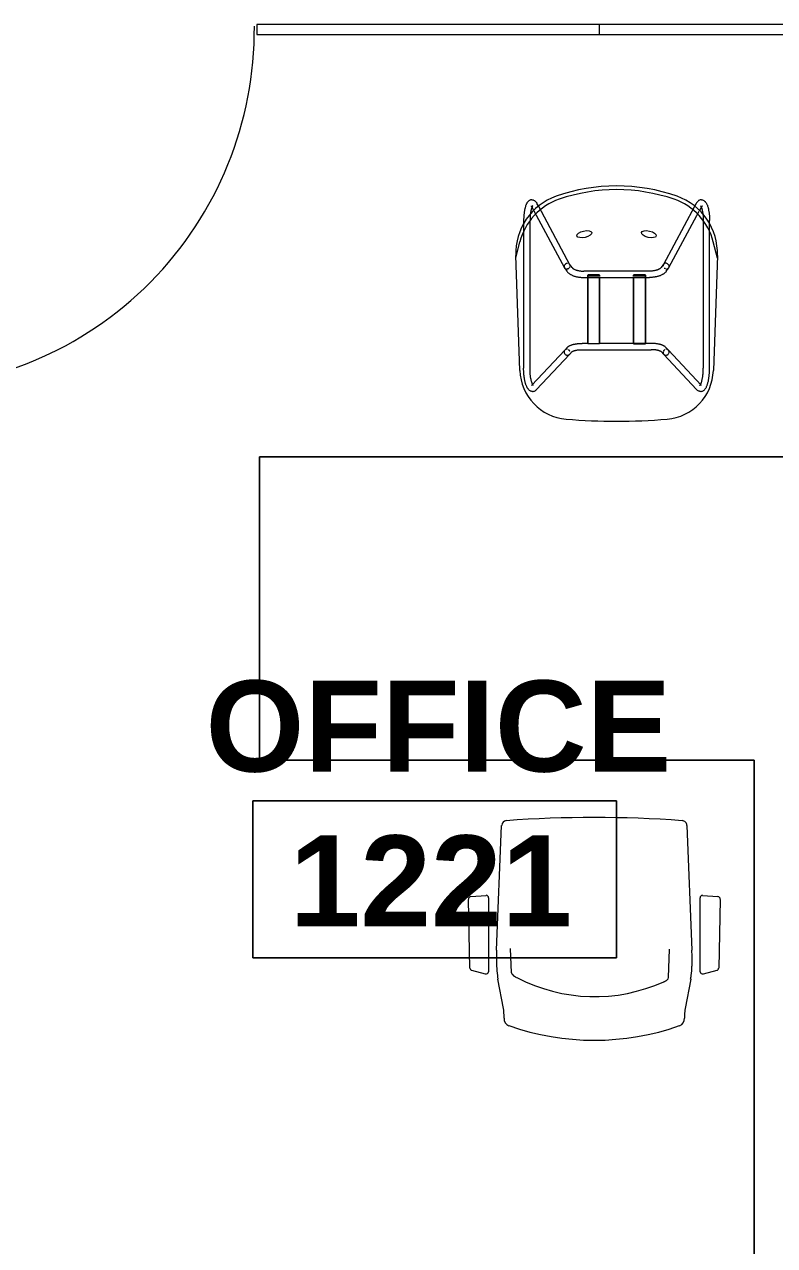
# Model space of a CAD drawing. Header units: inches. Extents: x -326 to 986, y -79 to 1436.
# Drawn here: x 37.3 to 111.5, y 11.6 to 132.3 of the extents above; entities that cross this region are included whole.
import ezdxf

# ---------------------------------------------------------------- set-up
doc = ezdxf.new("R2010")
doc.units = ezdxf.units.IN
doc.header["$LTSCALE"] = 48
doc.header["$MEASUREMENT"] = 0
for name, color, linetype, lineweight in [('A-AREA-IDEN', 1, 'Continuous', 9), ('A-DOOR', 8, 'Continuous', 13), ('A-GLAZ-CURT', 8, 'Continuous', 9), ('I-FURN', 47, 'Continuous', 9)]:
    doc.layers.add(name, color=color, linetype=linetype, lineweight=lineweight)
doc.styles.add('Swis721 Lt BT_B', font='', dxfattribs={"height": 9})
doc.styles.get('Swis721 Lt BT_B').set_extended_font_data('Swis721 Lt BT', bold=True)

# ---------------------------------------------------------------- blocks, each defined once
blk = doc.blocks.new('Furniture 18 - Furniture 2-8207040-Level XX  POWER _ SIGNAL NEW')
at = {"layer": 'I-FURN'}
for p, q in [((133.73, 90.77), (117.73, 90.77)), ((117.73, 90.77), (117.73, 89.59)), ((117.73, 89.59), (117.73, 90.77)), ((117.73, 90.77), (133.73, 90.77)), ((133.73, -12.41), (133.73, 90.77)), ((133.73, 90.77), (133.73, -12.41)), ((117.73, 89.59), (60.57, 89.59)), ((60.57, 89.59), (60.57, 59.59)), ((60.57, 59.59), (60.57, 89.59)), ((60.57, 89.59), (117.73, 89.59)), ((60.57, 59.59), (109.51, 59.59)), ((109.51, 59.59), (60.57, 59.59)), ((109.51, 59.59), (109.51, -12.41)), ((109.51, -12.41), (109.51, 59.59)), ((109.51, -12.41), (133.73, -12.41)), ((133.73, -12.41), (109.51, -12.41))]:
    blk.add_line(p, q, dxfattribs=at)
blk = doc.blocks.new('Haworth_Chair_Very-Perforated Conference - Arms-7937587-Level XX  POWER _ SIGNAL NEW')
at = {"layer": 'I-FURN'}
for p, q in [((-9.66, -3.1), (-9.17, 9.25)), ((9.17, 9.25), (9.66, -3.1)), ((-12.31, -4.88), (-12.46, 1.93)), ((-12.22, 2.2), (-10.7, 2.33)), ((-10.47, 2.08), (-10.47, -5.24)), ((10.47, -5.24), (10.47, 2.08)), ((10.7, 2.33), (12.22, 2.2)), ((12.46, 1.93), (12.31, -4.88)), ((-8.18, -5.32), (-8.28, -2.93)), ((7.35, -5.81), (7.45, -3)), ((-10.78, -5.45), (-12.13, -5.09)), ((-8.99, -8.85), (-9.54, -5.95)), ((9.54, -5.95), (8.99, -8.85)), ((12.13, -5.09), (10.78, -5.45)), ((-8.92, -9.82), (-8.93, -9.49)), ((8.93, -9.49), (8.92, -9.82))]:
    blk.add_line(p, q, dxfattribs=at)
for centre, radius, start, end in [((-8.7, 9.25), 0.465, 90, 180), ((0, -107.25), 117.28, 85.7439, 94.2561), ((8.7, 9.25), 0.465, 0, 90.1415), ((-12.2, 1.95), 0.26, 94.7236, 183.2764), ((-10.72, 2.08), 0.254, 359.9835, 85.1214), ((10.72, 2.08), 0.254, 94.8786, 180.0165), ((12.2, 1.95), 0.26, 356.7236, 85.2764), ((14.88, -4.07), 24.56, 177.734, 181.396), ((-14.88, -4.07), 24.56, 358.604, 2.266), ((-1.67, -4.48), 8, 181.396, 188.0632), ((1.67, -4.48), 8, 351.9368, 358.604), ((-12.06, -4.84), 0.253, 189.3587, 255.0149), ((-10.72, -5.2), 0.251, 255.0149, 352.3147), ((-1.67, -4.48), 8, 188.0632, 190.6423), ((-7.9, -5.31), 0.279, 182.2861, 236.5267), ((-7.07, -4.46), 1.47, 227.5862, 244.4489), ((0.03, 8.86), 16.55, 242.3132, 294.4119), ((6.23, -4.53), 1.8, 290.6312, 303.4353), ((7.07, -5.79), 0.28, 303.4353, 356.5647), ((1.67, -4.48), 8, 349.3577, 351.9368), ((10.72, -5.2), 0.251, 187.6853, 284.9851), ((12.06, -4.84), 0.253, 284.9851, 350.6413), ((-12.59, -9.53), 3.66, 0.5592, 10.6423), ((12.59, -9.53), 3.66, 169.3577, 179.4408), ((-8.2, -9.88), 0.726, 175.2058, 250.5697), ((0, 13.38), 25.38, 250.5697, 289.4303), ((8.2, -9.88), 0.726, 289.4303, 4.7942)]:
    blk.add_arc(centre, radius, start, end, dxfattribs=at)
blk = doc.blocks.new('HighTower_Eyes_Guest - HighTower_Eyes_Guest-V27-Level XX  POWER _ SIGNAL NEW')
at = {"layer": 'I-FURN'}
for p, q in [((-8.38, 8.72), (-5.12, 5.24)), ((-8.31, 9.33), (-8.25, 9.33)), ((-8.25, 8.73), (-8.25, 8.72)), ((-4.67, 5.67), (-7.92, 9.15)), ((7.92, 9.15), (4.67, 5.67)), ((5.12, 5.24), (8.38, 8.72)), ((8.25, 8.73), (8.25, 8.72)), ((9.03, 8.5), (9.04, 8.43)), ((-9.98, -4.11), (-9.58, 7.25)), ((9.17, 7.68), (9.17, 7.62)), ((9.58, 7.25), (9.98, -4.11)), ((-9.2, 7.02), (-9.2, -7.23)), ((-8.57, -7.57), (-8.57, 7.02)), ((8.57, 7.02), (8.57, -7.57)), ((9.2, -7.19), (9.2, 7.02)), ((-5.13, 5.25), (-4.85, 4.95)), ((-4.4, 5.38), (-4.67, 5.67)), ((3.42, 5.2), (-3.42, 5.2)), ((4.67, 5.67), (4.4, 5.38)), ((4.85, 4.95), (5.13, 5.25)), ((-3.42, 4.58), (-2.86, 4.58)), ((-1.68, 4.61), (-2.86, 4.61)), ((-2.86, 4.61), (-2.86, 4.59)), ((-2.86, 4.6), (-1.68, 4.6)), ((-2.86, 4.58), (-2.86, 4.6)), ((-2.86, 3.53), (-2.86, 4.6)), ((-2.86, 4.59), (-2.86, 4.58)), ((-2.86, 4.58), (-2.86, 3.07)), ((-1.68, 4.59), (-1.68, 4.61)), ((-1.68, 4.6), (-1.68, 4.58)), ((-1.68, 4.6), (-1.68, 3.53)), ((-1.68, 4.58), (-1.68, 4.59)), ((-1.68, 4.58), (1.68, 4.58)), ((-1.68, 3.07), (-1.68, 4.58)), ((1.68, 4.59), (1.68, 4.61)), ((1.68, 4.61), (2.86, 4.61)), ((1.68, 3.53), (1.68, 4.6)), ((1.68, 4.6), (1.68, 4.58)), ((2.86, 4.6), (1.68, 4.6)), ((1.68, 4.58), (1.68, 4.59)), ((1.68, 4.58), (1.68, 3.07)), ((2.86, 4.61), (2.86, 4.59)), ((2.86, 4.58), (2.86, 4.6)), ((2.86, 4.6), (2.86, 3.53)), ((2.86, 4.59), (2.86, 4.58)), ((2.86, 4.58), (3.42, 4.58)), ((2.86, 3.07), (2.86, 4.58)), ((3.54, 4.58), (3.49, 4.58)), ((3.76, 4.59), (3.7, 4.59)), ((3.96, 4.61), (3.91, 4.61)), ((-2.86, 3.21), (-2.86, 3.53)), ((-2.86, -1.43), (-2.86, 3.21)), ((-2.86, 3.07), (-2.86, 1.82)), ((-1.68, 3.53), (-1.68, 3.21)), ((-1.68, 3.21), (-1.68, -1.43)), ((-1.68, 1.82), (-1.68, 3.07)), ((1.68, 3.21), (1.68, 3.53)), ((1.68, -1.43), (1.68, 3.21)), ((1.68, 3.07), (1.68, 1.82)), ((2.86, 3.53), (2.86, 3.21)), ((2.86, 3.21), (2.86, -1.43)), ((2.86, 1.82), (2.86, 3.07)), ((-2.86, 1.82), (-2.86, 0.75)), ((-1.68, 0.75), (-1.68, 1.82)), ((1.68, 1.82), (1.68, 0.75)), ((2.86, 0.75), (2.86, 1.82)), ((-2.86, 0.75), (-2.86, -0.38)), ((-1.68, -0.38), (-1.68, 0.75)), ((1.68, 0.75), (1.68, -0.38)), ((2.86, -0.38), (2.86, 0.75)), ((-2.86, -0.38), (-2.86, -1.94)), ((-1.68, -1.94), (-1.68, -0.38)), ((1.68, -0.38), (1.68, -1.95)), ((2.86, -1.94), (2.86, -0.38)), ((-3.58, -1.96), (-3.51, -1.95)), ((3.25, -1.94), (-3.25, -1.94)), ((-2.86, -1.76), (-2.86, -1.43)), ((-2.86, -1.96), (-2.86, -1.76)), ((-2.86, -1.99), (-2.86, -2.03)), ((-2.86, -2.03), (-2.86, -1.99)), ((-2.86, -2.04), (-2.86, -2.1)), ((-2.86, -2.1), (-2.86, -2.04)), ((-2.86, -2.17), (-2.86, -2.1)), ((-2.86, -2.12), (-2.86, -2.17)), ((-1.68, -2.12), (-2.86, -2.12)), ((-1.68, -2.22), (-2.86, -2.22)), ((-1.68, -1.43), (-1.68, -1.76)), ((-1.68, -1.76), (-1.68, -1.96)), ((-1.68, -2.04), (-1.68, -2.09)), ((-1.68, -2.09), (-1.68, -2.04)), ((-1.68, -2.1), (-1.68, -2.16)), ((1.68, -1.55), (1.68, -1.43)), ((1.68, -1.76), (1.68, -1.55)), ((1.68, -1.96), (1.68, -1.76)), ((1.68, -2.05), (1.68, -2.1)), ((1.68, -2.1), (1.68, -2.05)), ((1.68, -2.12), (1.68, -2.18)), ((1.68, -2.18), (1.68, -2.12)), ((2.86, -2.12), (1.68, -2.12)), ((2.86, -2.22), (1.68, -2.22)), ((2.86, -1.43), (2.86, -1.76)), ((2.86, -1.76), (2.86, -1.96)), ((2.86, -1.99), (2.86, -2.04)), ((2.86, -2.04), (2.86, -1.99)), ((2.86, -2.04), (2.86, -2.1)), ((2.86, -2.1), (2.86, -2.04)), ((2.86, -2.11), (2.86, -2.18)), ((2.86, -2.18), (2.86, -2.12)), ((3.58, -1.96), (3.51, -1.95)), ((3.9, -2.01), (3.83, -1.99)), ((4.78, -2.41), (4.74, -2.37)), ((-5.18, -2.92), (-8.18, -8.49)), ((-7.71, -8.96), (-4.63, -3.21)), ((-4.92, -2.56), (-5.16, -2.9)), ((-4.65, -3.26), (-4.41, -2.93)), ((-3.46, -2.58), (-3.41, -2.57)), ((-3.25, -2.57), (3.25, -2.57)), ((4.41, -2.93), (4.65, -3.26)), ((4.62, -3.2), (7.71, -8.96)), ((5.16, -2.9), (4.92, -2.56)), ((8.2, -8.54), (5.17, -2.9)), ((-9.97, -3.84), (-9.57, -5.45)), ((9.97, -3.84), (9.57, -5.45)), ((-9.2, -7.23), (-9.2, -7.57)), ((9.2, -7.57), (9.2, -7.23)), ((-8.2, -8.54), (-8.43, -8.96)), ((-8.3, -9.03), (-8.3, -9.03)), ((-7.88, -9.26), (-7.71, -8.96)), ((7.71, -8.96), (7.88, -9.26)), ((8.43, -8.96), (8.2, -8.54)), ((8.3, -9.03), (8.3, -9.03))]:
    blk.add_line(p, q, dxfattribs=at)
at = {"layer": 'I-FURN', "flags": 128}
for points in [[(-8.9, 8.84), (-8.93, 8.79), (-8.95, 8.74), (-8.97, 8.68), (-8.99, 8.62), (-9.01, 8.56), (-9.03, 8.5), (-9.04, 8.43), (-9.06, 8.37), (-9.08, 8.3), (-9.09, 8.23), (-9.1, 8.16), (-9.12, 8.08), (-9.13, 8.01), (-9.14, 7.93), (-9.15, 7.86), (-9.16, 7.78), (-9.17, 7.7)], [(-8.32, 9.33), (-8.38, 9.33), (-8.45, 9.31), (-8.51, 9.29), (-8.56, 9.27), (-8.61, 9.24), (-8.65, 9.2), (-8.69, 9.16), (-8.73, 9.12), (-8.77, 9.08), (-8.8, 9.04), (-8.83, 8.99), (-8.85, 8.94), (-8.88, 8.9), (-8.9, 8.85)], [(-8.3, 8.66), (-8.31, 8.63), (-8.33, 8.6), (-8.34, 8.57), (-8.36, 8.53), (-8.37, 8.49), (-8.39, 8.45), (-8.4, 8.4), (-8.42, 8.35), (-8.43, 8.3), (-8.45, 8.25), (-8.46, 8.19), (-8.47, 8.13), (-8.48, 8.07), (-8.49, 8.01), (-8.51, 7.95), (-8.52, 7.88), (-8.52, 7.81)], [(-8.38, 8.73), (-8.38, 8.72), (-8.38, 8.72)], [(-8.26, 8.71), (-8.27, 8.7), (-8.29, 8.68), (-8.3, 8.66)], [(-8.25, 8.72), (-8.25, 8.72), (-8.26, 8.71)], [(-8.25, 9.33), (-8.19, 9.31), (-8.13, 9.29), (-8.07, 9.27), (-8.02, 9.24), (-7.98, 9.2), (-7.94, 9.16), (-7.92, 9.15)], [(8.31, 9.33), (8.25, 9.33), (8.19, 9.31), (8.13, 9.29), (8.07, 9.27), (8.02, 9.24), (7.98, 9.2), (7.94, 9.16), (7.92, 9.15)], [(8.25, 8.72), (8.25, 8.72), (8.26, 8.71)], [(8.26, 8.71), (8.27, 8.7), (8.29, 8.68), (8.3, 8.66)], [(8.3, 8.66), (8.31, 8.63), (8.33, 8.6), (8.34, 8.57), (8.36, 8.53), (8.37, 8.49), (8.39, 8.45), (8.4, 8.4), (8.42, 8.35), (8.43, 8.3), (8.45, 8.25), (8.46, 8.19)], [(8.32, 9.33), (8.38, 9.33), (8.45, 9.31), (8.51, 9.29), (8.56, 9.27), (8.61, 9.24)], [(8.38, 8.73), (8.38, 8.72), (8.38, 8.72)], [(8.61, 9.24), (8.65, 9.2), (8.69, 9.16), (8.73, 9.12), (8.77, 9.08), (8.8, 9.04)], [(8.8, 9.04), (8.83, 8.99), (8.85, 8.94), (8.88, 8.9), (8.9, 8.85)], [(8.9, 8.84), (8.93, 8.79), (8.95, 8.74), (8.97, 8.68), (8.99, 8.62), (9.01, 8.56), (9.03, 8.5)], [(-9.19, 7.46), (-9.19, 7.38), (-9.19, 7.29), (-9.2, 7.21), (-9.2, 7.13), (-9.2, 7.04), (-9.2, 7.02)], [(-9.17, 7.68), (-9.17, 7.62), (-9.18, 7.54), (-9.19, 7.46)], [(-8.56, 7.38), (-8.57, 7.3), (-8.57, 7.23), (-8.57, 7.15), (-8.57, 7.08), (-8.57, 7.02)], [(-8.53, 7.8), (-8.53, 7.74), (-8.54, 7.67), (-8.55, 7.6), (-8.55, 7.53), (-8.56, 7.45), (-8.56, 7.38)], [(8.46, 8.19), (8.47, 8.13), (8.48, 8.07), (8.49, 8.01), (8.51, 7.95), (8.52, 7.88), (8.52, 7.81)], [(8.53, 7.8), (8.53, 7.74), (8.54, 7.67), (8.55, 7.6), (8.55, 7.53), (8.56, 7.45), (8.56, 7.38), (8.57, 7.3), (8.57, 7.23), (8.57, 7.15)], [(9.04, 8.43), (9.06, 8.37), (9.08, 8.3), (9.09, 8.23), (9.1, 8.16)], [(9.1, 8.16), (9.12, 8.08), (9.13, 8.01), (9.14, 7.93), (9.15, 7.86), (9.16, 7.78), (9.17, 7.7)], [(9.17, 7.62), (9.18, 7.54), (9.19, 7.46)], [(9.19, 7.46), (9.19, 7.38), (9.19, 7.29), (9.2, 7.21), (9.2, 7.13), (9.2, 7.04), (9.2, 7.02)], [(8.57, 7.15), (8.57, 7.08), (8.57, 7.02)], [(-4.85, 4.95), (-4.82, 4.92), (-4.79, 4.89), (-4.76, 4.87), (-4.72, 4.85), (-4.69, 4.83), (-4.65, 4.81), (-4.62, 4.79), (-4.58, 4.77), (-4.54, 4.75), (-4.5, 4.74), (-4.46, 4.73), (-4.42, 4.71), (-4.38, 4.7), (-4.34, 4.69), (-4.29, 4.67), (-4.25, 4.66), (-4.2, 4.65), (-4.16, 4.64), (-4.11, 4.64), (-4.06, 4.63), (-4.01, 4.62), (-3.96, 4.61), (-3.91, 4.61), (-3.86, 4.6), (-3.81, 4.6), (-3.76, 4.59), (-3.7, 4.59), (-3.65, 4.58), (-3.6, 4.58), (-3.54, 4.58)], [(-4.4, 5.38), (-4.4, 5.38), (-4.39, 5.38)], [(-4.39, 5.38), (-4.38, 5.37), (-4.37, 5.37), (-4.36, 5.36), (-4.35, 5.35), (-4.33, 5.34), (-4.31, 5.33), (-4.29, 5.33), (-4.26, 5.32), (-4.24, 5.31), (-4.21, 5.3)], [(-4.21, 5.3), (-4.18, 5.29), (-4.15, 5.28), (-4.11, 5.27), (-4.08, 5.27), (-4.04, 5.26), (-4, 5.25), (-3.97, 5.24), (-3.93, 5.24), (-3.88, 5.23), (-3.84, 5.23), (-3.8, 5.22), (-3.76, 5.22), (-3.71, 5.21), (-3.67, 5.21), (-3.62, 5.21), (-3.58, 5.21), (-3.53, 5.2), (-3.49, 5.2), (-3.44, 5.2), (-3.42, 5.2)], [(3.76, 5.22), (3.71, 5.21), (3.67, 5.21), (3.62, 5.21), (3.58, 5.21), (3.53, 5.2), (3.49, 5.2), (3.44, 5.2), (3.42, 5.2)], [(4.4, 5.38), (4.4, 5.38), (4.39, 5.38), (4.38, 5.37), (4.37, 5.37), (4.36, 5.36), (4.35, 5.35), (4.33, 5.34), (4.31, 5.33), (4.29, 5.33), (4.26, 5.32), (4.24, 5.31), (4.21, 5.3), (4.18, 5.29), (4.15, 5.28), (4.11, 5.27), (4.08, 5.27), (4.04, 5.26), (4, 5.25), (3.97, 5.24), (3.93, 5.24), (3.88, 5.23), (3.84, 5.23), (3.8, 5.22), (3.76, 5.22)], [(4.85, 4.95), (4.82, 4.92), (4.79, 4.89), (4.76, 4.87), (4.72, 4.85), (4.69, 4.83), (4.65, 4.81), (4.62, 4.79), (4.58, 4.77), (4.54, 4.75), (4.5, 4.74), (4.46, 4.73)], [(-3.54, 4.58), (-3.49, 4.58), (-3.44, 4.58), (-3.42, 4.58)], [(3.49, 4.58), (3.44, 4.58), (3.42, 4.58)], [(3.7, 4.59), (3.65, 4.58), (3.6, 4.58), (3.54, 4.58)], [(3.91, 4.61), (3.86, 4.6), (3.81, 4.6), (3.76, 4.59)], [(4.46, 4.73), (4.42, 4.71), (4.38, 4.7), (4.34, 4.69), (4.29, 4.67), (4.25, 4.66), (4.2, 4.65), (4.16, 4.64), (4.11, 4.64), (4.06, 4.63), (4.01, 4.62), (3.96, 4.61)], [(-4.92, -2.56), (-4.89, -2.52), (-4.86, -2.48), (-4.82, -2.44), (-4.78, -2.41), (-4.74, -2.37), (-4.7, -2.34), (-4.66, -2.31), (-4.61, -2.28)], [(-4.61, -2.28), (-4.56, -2.25), (-4.52, -2.22), (-4.47, -2.2), (-4.41, -2.17), (-4.36, -2.15), (-4.31, -2.12), (-4.25, -2.1), (-4.19, -2.08), (-4.14, -2.07), (-4.08, -2.05), (-4.02, -2.03)], [(-4.02, -2.03), (-3.96, -2.02), (-3.9, -2.01), (-3.83, -1.99), (-3.77, -1.98), (-3.71, -1.97)], [(-3.71, -1.97), (-3.64, -1.96), (-3.58, -1.96)], [(-3.51, -1.95), (-3.45, -1.95), (-3.38, -1.94), (-3.32, -1.94), (-3.25, -1.94)], [(3.51, -1.95), (3.45, -1.95), (3.38, -1.94), (3.32, -1.94), (3.25, -1.94)], [(3.83, -1.99), (3.77, -1.98), (3.71, -1.97), (3.64, -1.96), (3.58, -1.96)], [(4.74, -2.37), (4.7, -2.34), (4.66, -2.31), (4.61, -2.28), (4.56, -2.25), (4.52, -2.22), (4.47, -2.2), (4.41, -2.17), (4.36, -2.15), (4.31, -2.12), (4.25, -2.1), (4.19, -2.08), (4.14, -2.07), (4.08, -2.05), (4.02, -2.03), (3.96, -2.02), (3.9, -2.01)], [(4.92, -2.56), (4.89, -2.52), (4.86, -2.48), (4.82, -2.44), (4.78, -2.41)], [(-4.41, -2.93), (-4.4, -2.91), (-4.39, -2.9), (-4.38, -2.89), (-4.36, -2.87), (-4.34, -2.85), (-4.32, -2.84), (-4.3, -2.82), (-4.28, -2.8), (-4.25, -2.79), (-4.22, -2.77), (-4.19, -2.75), (-4.15, -2.74), (-4.12, -2.72), (-4.08, -2.71), (-4.04, -2.69), (-4, -2.68), (-3.96, -2.66), (-3.91, -2.65), (-3.87, -2.64), (-3.82, -2.63), (-3.77, -2.62), (-3.72, -2.61), (-3.67, -2.6), (-3.62, -2.59), (-3.57, -2.59), (-3.52, -2.58), (-3.46, -2.58)], [(-3.41, -2.57), (-3.36, -2.57), (-3.3, -2.57), (-3.25, -2.57)], [(4.15, -2.74), (4.12, -2.72), (4.08, -2.71), (4.04, -2.69), (4, -2.68), (3.96, -2.66), (3.91, -2.65), (3.87, -2.64), (3.82, -2.63), (3.77, -2.62), (3.72, -2.61), (3.67, -2.6), (3.62, -2.59), (3.57, -2.59), (3.52, -2.58), (3.46, -2.58), (3.41, -2.57), (3.36, -2.57), (3.3, -2.57), (3.25, -2.57)], [(4.41, -2.93), (4.4, -2.91), (4.39, -2.9), (4.38, -2.89), (4.36, -2.87), (4.34, -2.85), (4.32, -2.84), (4.3, -2.82), (4.28, -2.8), (4.25, -2.79), (4.22, -2.77), (4.19, -2.75), (4.15, -2.74)], [(-8.39, -9.63), (-8.45, -9.62), (-8.51, -9.61), (-8.57, -9.59), (-8.62, -9.57), (-8.67, -9.54), (-8.71, -9.5), (-8.75, -9.47), (-8.78, -9.43), (-8.81, -9.39), (-8.84, -9.35), (-8.87, -9.31), (-8.89, -9.27), (-8.91, -9.22), (-8.94, -9.18), (-8.96, -9.13), (-8.98, -9.08), (-9, -9.03), (-9.01, -8.98), (-9.03, -8.92), (-9.05, -8.87), (-9.06, -8.81), (-9.08, -8.75), (-9.09, -8.69), (-9.1, -8.63), (-9.11, -8.57), (-9.13, -8.5), (-9.14, -8.44), (-9.15, -8.37), (-9.16, -8.3), (-9.16, -8.24), (-9.17, -8.17), (-9.18, -8.09), (-9.18, -8.02), (-9.19, -7.95), (-9.19, -7.88), (-9.19, -7.81), (-9.2, -7.73), (-9.2, -7.66), (-9.2, -7.59), (-9.2, -7.57)], [(-8.55, -8.08), (-8.56, -8.03), (-8.56, -7.96), (-8.56, -7.9), (-8.57, -7.83), (-8.57, -7.77), (-8.57, -7.7), (-8.57, -7.64), (-8.57, -7.57), (-8.57, -7.57)], [(-8.54, -8.2), (-8.54, -8.15), (-8.55, -8.09)], [(-8.38, -8.88), (-8.4, -8.85), (-8.41, -8.81), (-8.42, -8.78), (-8.43, -8.74), (-8.45, -8.69), (-8.46, -8.65), (-8.47, -8.6), (-8.48, -8.55), (-8.49, -8.5), (-8.5, -8.44), (-8.51, -8.39), (-8.52, -8.33), (-8.53, -8.27), (-8.54, -8.21)], [(8.38, -8.88), (8.4, -8.85), (8.41, -8.81), (8.42, -8.78), (8.43, -8.74), (8.45, -8.69), (8.46, -8.65), (8.47, -8.6), (8.48, -8.55), (8.49, -8.5), (8.5, -8.44), (8.51, -8.39), (8.52, -8.33), (8.53, -8.27), (8.54, -8.21)], [(8.39, -9.63), (8.45, -9.62), (8.51, -9.61), (8.57, -9.59), (8.62, -9.57), (8.67, -9.54), (8.71, -9.5), (8.75, -9.47), (8.78, -9.43), (8.81, -9.39), (8.84, -9.35), (8.87, -9.31), (8.89, -9.27), (8.91, -9.22), (8.94, -9.18), (8.96, -9.13), (8.98, -9.08), (9, -9.03), (9.01, -8.98), (9.03, -8.92), (9.05, -8.87), (9.06, -8.81), (9.08, -8.75), (9.09, -8.69), (9.1, -8.63), (9.11, -8.57), (9.13, -8.5), (9.14, -8.44), (9.15, -8.37), (9.16, -8.3), (9.16, -8.24), (9.17, -8.17), (9.18, -8.09), (9.18, -8.02), (9.19, -7.95), (9.19, -7.88), (9.19, -7.81), (9.2, -7.73), (9.2, -7.66), (9.2, -7.59), (9.2, -7.57)], [(8.54, -8.2), (8.54, -8.15), (8.55, -8.09), (8.56, -8.03), (8.56, -7.96), (8.56, -7.9)], [(8.56, -7.9), (8.57, -7.83), (8.57, -7.77), (8.57, -7.7), (8.57, -7.64), (8.57, -7.57), (8.57, -7.57)], [(-8.47, -9.03), (-8.47, -9.03), (-8.46, -9.02), (-8.46, -9.01), (-8.45, -9), (-8.44, -8.98), (-8.43, -8.96)], [(-8.39, -9.63), (-8.32, -9.62), (-8.26, -9.61), (-8.21, -9.59), (-8.15, -9.57), (-8.11, -9.54), (-8.06, -9.5), (-8.03, -9.47), (-7.99, -9.43), (-7.96, -9.39), (-7.93, -9.35), (-7.91, -9.31), (-7.88, -9.27), (-7.88, -9.26)], [(-8.32, -9.01), (-8.32, -9), (-8.34, -8.98), (-8.35, -8.96), (-8.36, -8.94), (-8.37, -8.91), (-8.38, -8.88)], [(-8.3, -9.03), (-8.31, -9.02), (-8.32, -9.01)], [(8.39, -9.63), (8.32, -9.62), (8.26, -9.61), (8.21, -9.59), (8.15, -9.57), (8.11, -9.54), (8.06, -9.5), (8.03, -9.47), (7.99, -9.43), (7.96, -9.39), (7.93, -9.35), (7.91, -9.31), (7.88, -9.27), (7.88, -9.26)], [(8.3, -9.03), (8.31, -9.02), (8.32, -9.01)], [(8.32, -9.01), (8.32, -9), (8.34, -8.98), (8.35, -8.96), (8.36, -8.94), (8.37, -8.91), (8.38, -8.88)], [(8.47, -9.03), (8.47, -9.03), (8.46, -9.02), (8.46, -9.01), (8.45, -9), (8.44, -8.98), (8.43, -8.96)]]:
    blk.add_lwpolyline(points, dxfattribs=at)
at = {"layer": 'I-FURN'}
for centre, radius, start, end in [((0, -48.87), 61.14, 85.3163, 94.6837), ((-4.58, 7.08), 5, 94.6837, 178), ((4.58, 7.08), 5, 2, 85.3163), ((-3.98, -4.32), 6, 178, 250.5275), ((3.98, -4.32), 6, 289.4725, 2), ((-3.75, -4), 6, 194, 251.1082), ((3.75, -4), 6, 288.8918, 346), ((0, 6.94), 17.94, 250.5275, 289.4725), ((0, 6.94), 17.94, 250.5275, 289.4725), ((0, 6.94), 17.57, 251.1082, 288.8918)]:
    blk.add_arc(centre, radius, start, end, dxfattribs=at)
for centre, major_axis, ratio, start_param, end_param in [((-4.9, 5.46), (0.227, 0.214), 0.915808, 2.167109, 2.356945), ((-4.9, 5.46), (0.227, 0.214), 0.915808, 2.428908, 2.632137), ((-4.9, 5.45), (0.228, 0.213), 0.916448, 2.43874, 2.608271), ((-4.9, 5.45), (0.228, 0.213), 0.916448, 2.175608, 2.346472), ((-4.9, 5.46), (0.227, 0.214), 0.915808, 2.690708, 2.898951), ((-4.9, 5.45), (0.228, 0.213), 0.916448, 2.697325, 3.13187), ((-4.9, 5.46), (0.227, 0.214), 0.915808, 1.90531, 2.091125), ((-4.9, 5.45), (0.228, 0.213), 0.916448, 1.912584, 2.084672), ((-4.9, 5.46), (0.227, 0.214), 0.915808, 2.952507, 3.141593), ((-4.9, 5.46), (0.227, 0.214), 0.915808, 1.119912, 1.82653), ((-4.9, 5.46), (0.227, 0.214), 0.915808, 3.141593, 3.214307), ((-4.9, 5.45), (0.228, 0.213), 0.916448, 3.13187, 3.141593), ((-4.9, 5.46), (0.227, 0.214), 0.915808, 3.289597, 3.476106), ((-4.9, 5.45), (0.228, 0.213), 0.916448, 1.386162, 1.561074), ((-4.9, 5.45), (0.228, 0.213), 0.916448, 1.122377, 1.299274), ((-4.9, 5.45), (0.228, 0.213), 0.916448, 3.684418, 3.861128), ((-4.9, 5.46), (0.227, 0.214), 0.915808, 0.858112, 1.035719), ((-4.9, 5.45), (0.228, 0.213), 0.916448, 0.85768, 1.037475), ((-4.9, 5.45), (0.228, 0.213), 0.916448, 3.917268, 4.104054), ((-4.9, 5.46), (0.227, 0.214), 0.915808, 0.596313, 0.772256), ((-4.9, 5.45), (0.228, 0.213), 0.916448, 0.590929, 0.775676), ((-4.9, 5.46), (0.227, 0.214), 0.915808, 0.334513, 0.596313), ((-4.9, 5.45), (0.228, 0.213), 0.916448, 0.317986, 0.513876), ((-4.9, 5.45), (0.228, 0.213), 0.916448, 4.471424, 5.226265), ((-4.9, 5.45), (0.228, 0.213), 0.916448, 0, 0.252077), ((-4.9, 5.46), (0.227, 0.214), 0.915808, 6.0941, 6.355899), ((-4.9, 5.46), (0.227, 0.214), 0.915808, 4.785103, 5.278321), ((-4.9, 5.45), (0.228, 0.213), 0.916448, 6.011663, 6.283185), ((-4.9, 5.45), (0.228, 0.213), 0.916448, 5.766308, 5.982538), ((-4.9, 5.45), (0.228, 0.213), 0.916448, 5.524019, 5.708881), ((4.9, 5.45), (-0.228, 0.213), 0.916448, 1.05692, 1.808476), ((4.9, 5.45), (-0.228, 0.213), 0.916448, 6.031109, 6.554707), ((4.9, 5.46), (-0.227, 0.214), 0.915808, 0, 0.189085), ((4.9, 5.46), (-0.227, 0.214), 0.915808, 1.236283, 1.433525), ((4.9, 5.46), (-0.227, 0.214), 0.915808, 6.210471, 6.283185), ((4.9, 5.46), (-0.227, 0.214), 0.915808, 1.498082, 1.759882), ((4.9, 5.45), (-0.228, 0.213), 0.916448, 5.769309, 5.979921), ((4.9, 5.46), (-0.227, 0.214), 0.915808, 5.775508, 5.948672), ((4.9, 5.45), (-0.228, 0.213), 0.916448, 5.50751, 5.70291), ((4.9, 5.46), (-0.227, 0.214), 0.915808, 5.511438, 5.686873), ((4.9, 5.45), (-0.228, 0.213), 0.916448, 2.177595, 2.364128), ((4.9, 5.45), (-0.228, 0.213), 0.916448, 5.24571, 5.434476), ((4.9, 5.46), (-0.227, 0.214), 0.915808, 5.247927, 5.425073), ((4.9, 5.45), (-0.228, 0.213), 0.916448, 2.440623, 2.627717), ((4.9, 5.45), (-0.228, 0.213), 0.916448, 4.983911, 5.168812), ((4.9, 5.46), (-0.227, 0.214), 0.915808, 4.984498, 5.163274), ((4.9, 5.46), (-0.227, 0.214), 0.915808, 2.54528, 2.707622), ((4.9, 5.45), (-0.228, 0.213), 0.916448, 4.722112, 4.904368), ((4.9, 5.46), (-0.227, 0.214), 0.915808, 4.456985, 4.639675), ((4.9, 5.46), (-0.227, 0.214), 0.915808, 3.068879, 3.141593), ((4.9, 5.45), (-0.228, 0.213), 0.916448, 3.141593, 3.151315), ((4.9, 5.45), (-0.228, 0.213), 0.916448, 3.151315, 3.593723), ((4.9, 5.46), (-0.227, 0.214), 0.915808, 3.141593, 3.330678), ((4.9, 5.46), (-0.227, 0.214), 0.915808, 4.192335, 4.377876), ((4.9, 5.45), (-0.228, 0.213), 0.916448, 4.198513, 4.377029), ((4.9, 5.46), (-0.227, 0.214), 0.915808, 3.386445, 3.592477), ((4.9, 5.46), (-0.227, 0.214), 0.915808, 3.926452, 4.116076), ((4.9, 5.45), (-0.228, 0.213), 0.916448, 3.936713, 4.120187), ((4.9, 5.46), (-0.227, 0.214), 0.915808, 3.653056, 3.854277), ((4.9, 5.45), (-0.228, 0.213), 0.916448, 3.674914, 3.857016), ((-4.9, -3.07), (-0.275, 0.148), 0.846149, 6.063543, 8.316852), ((-4.91, -3.08), (-0.255, 0.181), 0.826969, 0.26926, 0.531059), ((-4.91, -3.08), (-0.255, 0.181), 0.826969, 0.531059, 0.792858), ((-4.91, -3.08), (-0.255, 0.181), 0.826969, 0, 0.00746), ((-4.91, -3.08), (-0.255, 0.181), 0.826969, 5.525085, 5.754636), ((-4.91, -3.08), (-0.255, 0.181), 0.826969, 5.082031, 5.243448), ((-4.9, -3.07), (-0.275, 0.148), 0.846149, 2.136552, 2.307557), ((-4.91, -3.08), (-0.255, 0.181), 0.826969, 4.719849, 4.91726), ((-4.9, -3.07), (-0.275, 0.148), 0.846149, 4.492747, 4.754546), ((-4.9, -3.07), (-0.275, 0.148), 0.846149, 2.398351, 2.590906), ((-4.9, -3.07), (-0.275, 0.148), 0.846149, 2.660151, 2.896492), ((-4.9, -3.07), (-0.275, 0.148), 0.846149, 2.92195, 3.141593), ((-4.91, -3.08), (-0.255, 0.181), 0.826969, 3.141593, 3.382773), ((-4.9, -3.07), (-0.275, 0.148), 0.846149, 3.141593, 3.18375), ((-4.91, -3.08), (-0.255, 0.181), 0.826969, 3.737682, 3.917238), ((-4.9, -3.07), (-0.275, 0.148), 0.846149, 3.19024, 3.369721), ((4.9, -3.05), (0.275, 0.148), 0.846149, 2.575837, 2.796189), ((4.9, -3.05), (0.275, 0.148), 0.846149, 2.92445, 3.361235), ((4.9, -3.05), (0.275, 0.148), 0.846149, 2.052238, 2.314038), ((4.91, -3.08), (0.255, 0.181), 0.826969, 2.900413, 3.141593), ((4.9, -3.05), (0.275, 0.148), 0.846149, 1.287619, 1.78679), ((4.91, -3.08), (0.255, 0.181), 0.826969, 1.301537, 1.534958), ((4.9, -3.05), (0.275, 0.148), 0.846149, 4.146633, 6.717117), ((4.91, -3.08), (0.255, 0.181), 0.826969, 1.039737, 1.201154), ((4.9, -3.05), (0.275, 0.148), 0.846149, 0.743241, 0.922887), ((4.91, -3.08), (0.255, 0.181), 0.826969, 0, 0.254339), ((4.91, -3.08), (0.255, 0.181), 0.826969, 6.275725, 6.283185), ((4.91, -3.08), (0.255, 0.181), 0.826969, 5.490327, 5.654906), ((4.91, -3.08), (0.255, 0.181), 0.826969, 5.752126, 5.946129)]:
    blk.add_ellipse(centre, major_axis=major_axis, ratio=ratio, start_param=start_param, end_param=end_param, dxfattribs=at)
for centre, major_axis in [((-3.19, -6.22), (-0.731, 0.169)), ((3.19, -6.22), (0.731, 0.169))]:
    blk.add_ellipse(centre, major_axis=major_axis, ratio=0.429347, dxfattribs=at)
blk = doc.blocks.new('System Panel - Glazed-8641681-Level XX  POWER _ SIGNAL NEW')
at = {"layer": 'A-GLAZ-CURT'}
for p, q in [((19.5, 1.75), (-19.5, 1.75)), ((-19.5, 1.75), (-19.5, 0.75)), ((19.5, 0.75), (19.5, 1.75)), ((-19.5, 0.75), (19.5, 0.75))]:
    blk.add_line(p, q, dxfattribs=at)
blk = doc.blocks.new('CW-Single Glass Door - Full Rail - Long Pull-8641682-Level XX  POWER _ SIGNAL NEW')
at = {"layer": 'A-DOOR'}
for p, q in [((-17.375, -1.25), (-17.75, -1.25)), ((-17.75, -1.25), (-17.75, -36.75)), ((-17.375, -36.75), (-17.375, -1.25)), ((-17.75, -36.75), (-17.375, -36.75))]:
    blk.add_line(p, q, dxfattribs=at)
blk.add_arc((-17.75, -1.25), 35.5, 270, 0.5, dxfattribs=at)
blk = doc.blocks.new('System Panel - Glazed-8643539-Level XX  POWER _ SIGNAL NEW')
at = {"layer": 'A-GLAZ-CURT'}
for p, q in [((16.95, 1.75), (-16.95, 1.75)), ((-16.95, 1.75), (-16.95, 0.75)), ((16.95, 0.75), (16.95, 1.75)), ((-16.95, 0.75), (16.95, 0.75))]:
    blk.add_line(p, q, dxfattribs=at)
blk = doc.blocks.new('Room Tag - Room Name and Number-3379422-Level XX  POWER _ SIGNAL NEW')
at = {"layer": 'A-AREA-IDEN'}
for p, q in [((-0.1881, -0.1636), (-0.1881, -0.0018)), ((-0.1881, -0.0018), (0.1869, -0.0018)), ((0.1869, -0.0018), (-0.1881, -0.0018)), ((-0.1881, -0.0018), (-0.1881, -0.1636)), ((0.1869, -0.0018), (0.1869, -0.1636)), ((0.1869, -0.1636), (0.1869, -0.0018)), ((0.1869, -0.1636), (-0.1881, -0.1636)), ((-0.1881, -0.1636), (0.1869, -0.1636))]:
    blk.add_line(p, q, dxfattribs=at)

msp = doc.modelspace()

# ---------------------------------------------------------------- block references
at = {"layer": 'A-AREA-IDEN', "xscale": 95.99999999999994, "yscale": 95.99999999999994, "zscale": 95.99999999999994}
msp.add_blockref('Room Tag - Room Name and Number-3379422-Level XX  POWER _ SIGNAL NEW', (77.97, 55.74), dxfattribs=at)
at = {"layer": 'A-DOOR'}
msp.add_blockref('CW-Single Glass Door - Full Rail - Long Pull-8641682-Level XX  POWER _ SIGNAL NEW', (42.31, 133.1), dxfattribs=at)
at = {"layer": 'A-GLAZ-CURT', "rotation": 180}
for name, p in [('System Panel - Glazed-8643539-Level XX  POWER _ SIGNAL NEW', (77.26, 133.1)), ('System Panel - Glazed-8641681-Level XX  POWER _ SIGNAL NEW', (113.7, 133.1))]:
    msp.add_blockref(name, p, dxfattribs=at)
at = {"layer": 'I-FURN', "rotation": 180}
msp.add_blockref('HighTower_Eyes_Guest - HighTower_Eyes_Guest-V27-Level XX  POWER _ SIGNAL NEW', (95.91, 105.38), dxfattribs=at)
at = {"layer": 'I-FURN'}
for name, p in [('Furniture 18 - Furniture 2-8207040-Level XX  POWER _ SIGNAL NEW', (0, 0)), ('Haworth_Chair_Very-Perforated Conference - Arms-7937587-Level XX  POWER _ SIGNAL NEW', (93.7, 43.89))]:
    msp.add_blockref(name, p, dxfattribs=at)

# ---------------------------------------------------------------- texts
at = {"layer": 'A-AREA-IDEN', "char_height": 9, "attachment_point": 1, "style": 'Swis721 Lt BT_B'}
for s, insert, width in [('OFFICE', (55.23, 67.46), 54.843), ('1221', (63.56, 52.14), 33.936)]:
    msp.add_mtext(s, dxfattribs=dict(at, insert=insert, width=width))

doc.saveas('drawing.dxf')
